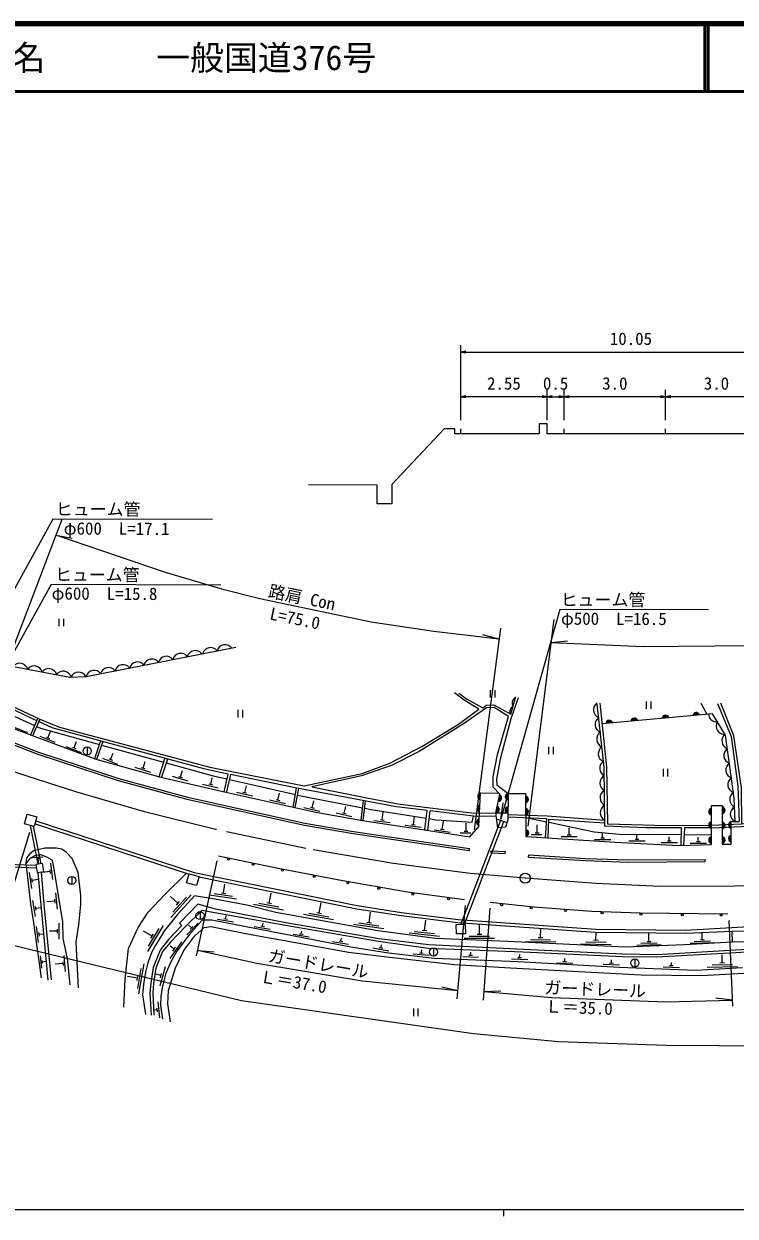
# Model space of a CAD drawing. Units: millimetres at full size, sheet at 1:1000, with parts at other scales. Extents: x 40000 to 680000, y 20000 to 380000.
# Drawn here: x 197186 to 302214, y 204000 to 380000 of the extents above; entities that cross this region are included whole.
import ezdxf
from ezdxf.enums import TextEntityAlignment as Align

# ---------------------------------------------------------------- set-up
doc = ezdxf.new("R2010")
doc.units = ezdxf.units.MM
doc.header["$LTSCALE"] = 1000
doc.linetypes.add('CHAIN', pattern=[18.5, 12, -1.5, 3.5, -1.5])
for name, color, linetype, lineweight in [('M-BGD', 7, 'Continuous', 25), ('M-BMK', 2, 'CHAIN', 13), ('M-BMK-SRVR', 3, 'Continuous', 25), ('M-STR-HTXT', 7, 'Continuous', 13), ('M-TTL', 2, 'Continuous', 140), ('M-TTL-BAND', 7, 'Continuous', 25), ('M-TTL-LINE', 7, 'Continuous', 50)]:
    doc.layers.add(name, color=color, linetype=linetype, lineweight=lineweight)
doc.layers.add('M-TTL-TXT', color=7, linetype='Continuous')
doc.styles.add('ＭＳ ゴシック', font='')
doc.styles.get('ＭＳ ゴシック').set_extended_font_data('MS Gothic')

# ---------------------------------------------------------------- blocks, each defined once
blk = doc.blocks.new('open_arrow')
at = {"color": 0, "linetype": 'Continuous', "lineweight": -2}
blk.add_lwpolyline([(7.5, 1.25), (0, 0), (7.5, -1.25)], dxfattribs=at)

msp = doc.modelspace()

# ---------------------------------------------------------------- hatches: boundary and pattern name
at = {"layer": 'M-BGD'}
for points in [[(295943, 277896), (296930, 277985, 0.82183)], [(283140, 276743), (284126, 276832, 0.82183)], [(286833, 277076), (287820, 277165, 0.82183)], [(291444, 277491), (292431, 277580, 0.82183)], [(264587, 265474), (264636, 266464, 0.82183)], [(267433, 266220), (267231, 265250, 0.82183)], [(268674, 265415), (268693, 266405, 0.82183)], [(271265, 266008), (271275, 265017, 0.82183)], [(264498, 263680), (264547, 264670, 0.82183)], [(267078, 264518), (266875, 263548, 0.82183)], [(268652, 263452), (268664, 264443, 0.82183)], [(271283, 264203), (271293, 263212, 0.82183)], [(298714, 263218), (298714, 264209, 0.82183)], [(300314, 264417), (300314, 263426, 0.82183)], [(264399, 261673), (264448, 262663, 0.82183)], [(301637, 261250), (301637, 262241, 0.82183)], [(271314, 261047), (271324, 260056, 0.82183)], [(298714, 261228), (298714, 262219, 0.82183)], [(300314, 262171), (300314, 261181, 0.82183)], [(298714, 259017), (298714, 260008, 0.82183)], [(300314, 260005), (300314, 259014, 0.82183)], [(301637, 259227), (301637, 260218, 0.82183)]]:
    msp.add_hatch(color=256, dxfattribs=at).paths.add_polyline_path(points)

# ---------------------------------------------------------------- linework, layer by layer
for p, q in [((261701, 319481), (261701, 320231)), ((276951, 319481), (276951, 320231)), ((291951, 319481), (291951, 320231)), ((202367, 292184), (202367, 291067)), ((203033, 292184), (203033, 291067)), ((266039, 281657), (266039, 280539)), ((266705, 281657), (266705, 280539)), ((199092, 277128), (190893, 281020)), ((191250, 279872), (198771, 276410)), ((289097, 279983), (289097, 278865)), ((289764, 279983), (289764, 278865)), ((228807, 278732), (228807, 277614)), ((229474, 278732), (229474, 277614)), ((297154, 279731), (298007, 278082)), ((199261, 277506), (198160, 275040)), ((199532, 277380), (198487, 274918)), ((195505, 276269), (197738, 275390)), ((199531, 274834), (201765, 273955)), ((200475, 274721), (200996, 274516)), ((200736, 274618), (201108, 275564)), ((203407, 273339), (205640, 272460)), ((204351, 273225), (204872, 273020)), ((204611, 273123), (204984, 274069)), ((206539, 273260), (206539, 272060)), ((208516, 274145), (207625, 271506)), ((208831, 274059), (207934, 271402)), ((274654, 273302), (274654, 272184)), ((275321, 273302), (275321, 272184)), ((208790, 271619), (211023, 270740)), ((209734, 271505), (210255, 271300)), ((209994, 271403), (210367, 272349)), ((214800, 270143), (215098, 271115)), ((217166, 268867), (218021, 271564)), ((218387, 271465), (217501, 268780)), ((213582, 270265), (215877, 269562)), ((214532, 270225), (215067, 270061)), ((220309, 268836), (220607, 269808)), ((291576, 270007), (291576, 268889)), ((292243, 270007), (292243, 268889)), ((219092, 268958), (221386, 268255)), ((220042, 268918), (220577, 268754)), ((223563, 267765), (225902, 267225)), ((224513, 267792), (225059, 267666)), ((224786, 267729), (225015, 268720)), ((226759, 266628), (227358, 269255)), ((227707, 269184), (227101, 266611)), ((229811, 266534), (230040, 267524)), ((228588, 266569), (230926, 266030)), ((229538, 266597), (230084, 266471)), ((234704, 265423), (234932, 266414)), ((236941, 264381), (237463, 267184)), ((237269, 264309), (237794, 267123)), ((237615, 266166), (247209, 264295)), ((233480, 265459), (235819, 264920)), ((234431, 265486), (234976, 265360)), ((238549, 264328), (240887, 263789)), ((239499, 264355), (240045, 264230)), ((239772, 264292), (240000, 265283)), ((244506, 263479), (244734, 264470)), ((246983, 262463), (247339, 265345)), ((247304, 262409), (247645, 265288)), ((243283, 263515), (245621, 262975)), ((244233, 263542), (244779, 263416)), ((248887, 262426), (251267, 262116)), ((249830, 262545), (250385, 262473)), ((250108, 262509), (250262, 263699)), ((254704, 261798), (254858, 262988)), ((256376, 261013), (256731, 263878)), ((256831, 260943), (257187, 263821)), ((258975, 261091), (259129, 262281)), ((261694, 247062), (267615, 262447)), ((262230, 247078), (268080, 262277)), ((266875, 263548), (268653, 263525)), ((266996, 262673), (268519, 262116)), ((274334, 262177), (271297, 262821)), ((198130, 261685), (199258, 255937)), ((198584, 261556), (199672, 256007)), ((198838, 261914), (221591, 254483)), ((253483, 261715), (255863, 261406)), ((254426, 261834), (254981, 261762)), ((257754, 261008), (260134, 260698)), ((258697, 261127), (259252, 261055)), ((261591, 260568), (263178, 260579)), ((262206, 260813), (262766, 260816)), ((262486, 260814), (262478, 262014)), ((272703, 260584), (273263, 260587)), ((272983, 260585), (272975, 261785)), ((277708, 260290), (277702, 261324)), ((294238, 258742), (294303, 261321)), ((294733, 261323), (294602, 258750)), ((298714, 261341), (294733, 261323)), ((272088, 260339), (273676, 260350)), ((276509, 260044), (278909, 260056)), ((277428, 260288), (277988, 260291)), ((281444, 259592), (283844, 259604)), ((282363, 259836), (282923, 259839)), ((282643, 259838), (282640, 260461)), ((286516, 259390), (288916, 259402)), ((287434, 259634), (287994, 259637)), ((287714, 259636), (287711, 260259)), ((291282, 259147), (293682, 259159)), ((292201, 259392), (292761, 259395)), ((292481, 259393), (292478, 260017)), ((298714, 260241), (294679, 260271)), ((295574, 259058), (297974, 259070)), ((296493, 259303), (297053, 259305)), ((296773, 259304), (296769, 259927)), ((200004, 257008), (198510, 256869)), ((262966, 257967), (263011, 258274)), ((266194, 257615), (266208, 257926)), ((266194, 257615), (268269, 257522)), ((266208, 257926), (268282, 257833)), ((268269, 257522), (268282, 257833)), ((271707, 257001), (271726, 257312)), ((191976, 256068), (198962, 255794)), ((192050, 255702), (199022, 255435)), ((199445, 256805), (199096, 256773)), ((199271, 256789), (199340, 256042)), ((201471, 253702), (201196, 256086)), ((297778, 256343), (297776, 256654)), ((197948, 254723), (198334, 252354)), ((198333, 253854), (198423, 253301)), ((198378, 253577), (199360, 253738)), ((201095, 254866), (199903, 254729)), ((201127, 254588), (201063, 255144)), ((204263, 254154), (204263, 252954)), ((202142, 249324), (201921, 251713)), ((226364, 251739), (226987, 251647)), ((226676, 251693), (226872, 253029)), ((233420, 250218), (233704, 251690)), ((198475, 250599), (198852, 248229)), ((201793, 250496), (200598, 250386)), ((201818, 250218), (201767, 250775)), ((219951, 250165), (218840, 251174)), ((218882, 248096), (221908, 251427)), ((219164, 248853), (221181, 251074)), ((219715, 249906), (220186, 250424)), ((224594, 251453), (228601, 250865)), ((225301, 251622), (227972, 251230)), ((231097, 250055), (235515, 249202)), ((231890, 250207), (234836, 249639)), ((233076, 250284), (233763, 250151)), ((240814, 248756), (241075, 250233)), ((198856, 249728), (198945, 249175)), ((198900, 249452), (199721, 249582)), ((223202, 248972), (223202, 247772)), ((226985, 247879), (227060, 248316)), ((238494, 248556), (242926, 247773)), ((239285, 248721), (242239, 248199)), ((240470, 248817), (241159, 248695)), ((248173, 247367), (248380, 248853)), ((199027, 246770), (199310, 244386)), ((202426, 244868), (202395, 247267)), ((215484, 243075), (217817, 246923)), ((215616, 243872), (217171, 246437)), ((221255, 245533), (222932, 247250)), ((221922, 246559), (221492, 246978)), ((221726, 246359), (222117, 246759)), ((225762, 247847), (228127, 247439)), ((226709, 247927), (227261, 247832)), ((231207, 246756), (233573, 246348)), ((232155, 246836), (232707, 246741)), ((232431, 246789), (232506, 247225)), ((245862, 247084), (250319, 246462)), ((246646, 247278), (249617, 246863)), ((247827, 247416), (248520, 247319)), ((256362, 246183), (256520, 247675)), ((264459, 245636), (264472, 247136)), ((273477, 245120), (273501, 246486)), ((199374, 245884), (199440, 245328)), ((199407, 245606), (200093, 245688)), ((202170, 246064), (200970, 246048)), ((202174, 245784), (202167, 246344)), ((216137, 245310), (214855, 246088)), ((215956, 245011), (216319, 245609)), ((236934, 245618), (239299, 245210)), ((237881, 245698), (238433, 245602)), ((238157, 245650), (238233, 246087)), ((243725, 244646), (244277, 244551)), ((244001, 244599), (244076, 245035)), ((254061, 245824), (258536, 245349)), ((254838, 246043), (257822, 245726)), ((256014, 246220), (256710, 246146)), ((262204, 245055), (266704, 245017)), ((262957, 245348), (265957, 245323)), ((264109, 245639), (264809, 245633)), ((271971, 244847), (274971, 244793)), ((273127, 245126), (273827, 245113)), ((281313, 244771), (282013, 244754)), ((281663, 244763), (281692, 245912)), ((289487, 244552), (289455, 245752)), ((297085, 244811), (297645, 244828)), ((297365, 244819), (297333, 245875)), ((219400, 243416), (218783, 243843)), ((218792, 242013), (220501, 244478)), ((219201, 243129), (219599, 243704)), ((242777, 244566), (245142, 244158)), ((248715, 243595), (251080, 243187)), ((249662, 243675), (250214, 243580)), ((249938, 243627), (250014, 244064)), ((255610, 242885), (256168, 242838)), ((255889, 242861), (255927, 243303)), ((257684, 243597), (257684, 242397)), ((263151, 242517), (263166, 242960)), ((271216, 244560), (275715, 244479)), ((279399, 244220), (283897, 244106)), ((280156, 244501), (283155, 244425)), ((287700, 244025), (291299, 244120)), ((288293, 244280), (290693, 244344)), ((289207, 244545), (289767, 244560)), ((295581, 244284), (299179, 244395)), ((296173, 244542), (298572, 244617)), ((199580, 242409), (199803, 240623)), ((199844, 241747), (199896, 241330)), ((199870, 241539), (200482, 241615)), ((202998, 241277), (201801, 241192)), ((203018, 240998), (202978, 241556)), ((203322, 240097), (203152, 242491)), ((214179, 236827), (214933, 241263)), ((254673, 242724), (257064, 242520)), ((261944, 242318), (264342, 242236)), ((262871, 242526), (263431, 242507)), ((269186, 241984), (271584, 241903)), ((270113, 242193), (270673, 242174)), ((270393, 242184), (270408, 242626)), ((275835, 241408), (278234, 241327)), ((276763, 241616), (277322, 241597)), ((277043, 241607), (277057, 242050)), ((282749, 241174), (285147, 241093)), ((283676, 241383), (284236, 241364)), ((283956, 241373), (283971, 241816)), ((287398, 241975), (287398, 240775)), ((292799, 241004), (292814, 241447)), ((298812, 241088), (301812, 241150)), ((299956, 241412), (300656, 241426)), ((300306, 241419), (300283, 242557)), ((213965, 239145), (212486, 239397)), ((213906, 238800), (214023, 239490)), ((214009, 237616), (214512, 240574)), ((217432, 239503), (216708, 239699)), ((217330, 237976), (218114, 240872)), ((217341, 239165), (217524, 239840)), ((291591, 240805), (293990, 240724)), ((292519, 241014), (293079, 240995)), ((298069, 240773), (302568, 240865)), ((216893, 234433), (216443, 234387)), ((216921, 234154), (216865, 234711)), ((217253, 233263), (217010, 235651)), ((254715, 234637), (254715, 233519)), ((255381, 234637), (255381, 233519))]:
    msp.add_line(p, q, dxfattribs=at)
for points in [[(306951, 319481), (291951, 319481), (276951, 319481), (274451, 319481), (274451, 320981), (273297, 320981), (273292, 319481), (261701, 319481), (260830, 319481), (260830, 320231), (259228, 320231), (251506, 311988), (251509, 309149), (249362, 309149), (249380, 311927), (239229, 311930)], [(191342, 285916), (195682, 285123), (203993, 283580), (206393, 283681), (228502, 288002)], [(190823, 281438), (199532, 277380), (202430, 276173), (224645, 270270), (238576, 267498), (247159, 269360), (251229, 270872), (255973, 273346), (261374, 276635), (264349, 278851), (262204, 280142), (260783, 281255)], [(191250, 279872), (191652, 277469), (207817, 271434), (217389, 268806), (226998, 266573), (240282, 263645), (247192, 262427), (256643, 260971), (263018, 259990), (264391, 261503), (264636, 266464), (267320, 266425)], [(261434, 281224), (262534, 280357), (264960, 279059), (265456, 279432), (266600, 279455), (269090, 278116), (269828, 280684)], [(270162, 280531), (269073, 277395), (267512, 271456), (266997, 268496), (267020, 267676), (268690, 266405), (268639, 262481), (268284, 261400), (267182, 261322)], [(267182, 261322), (266875, 263548), (267448, 266288), (266464, 267348), (266493, 268839), (267138, 272140), (268753, 277778), (266627, 279087), (265502, 279053), (262106, 276692), (255538, 272574), (251573, 270586), (247037, 268980), (239699, 267354), (247564, 265818), (252402, 264873), (257195, 264290), (263685, 263507), (266875, 263548)], [(294303, 261321), (289033, 261298), (282978, 261569), (282872, 270291), (281861, 279584)], [(282236, 279705), (283239, 270302), (283384, 261903), (292147, 261686), (298714, 261717)], [(302213, 262241), (302071, 265632), (301622, 268959), (300803, 275023), (298856, 278158), (282558, 276691)], [(299602, 279674), (301618, 274820), (302597, 267476), (302789, 262241)], [(303201, 261905), (303139, 267239), (302016, 274919), (300089, 279725)], [(227358, 269255), (223943, 269957), (207741, 274355), (201344, 276059), (199369, 276997)], [(190523, 275527), (199379, 272162), (211114, 268321), (221262, 265567), (233050, 262933), (238605, 261693), (245818, 260479), (251453, 259653), (262966, 257967)], [(190634, 275818), (199483, 272455), (211203, 268620), (221336, 265869), (233118, 263237), (238665, 261998), (245867, 260786), (251498, 259961), (263011, 258274)], [(199063, 276276), (199626, 276016), (208340, 273623)], [(208655, 273536), (217665, 271061), (217846, 271011)], [(439134, 270568), (414337, 264208), (381215, 255822), (367064, 252344), (341097, 246741), (319010, 244331), (302301, 243251), (290659, 242597), (285570, 242678), (270943, 243357), (256991, 244070), (249632, 244949), (235884, 247296), (225478, 249329), (222901, 250040), (220178, 247261), (220475, 246848), (218521, 244829), (217306, 243279), (216296, 240691), (215934, 238412), (215800, 236950), (215984, 233650)], [(218205, 270912), (225118, 269010), (227194, 268534)], [(227536, 268456), (237077, 266271), (237286, 266230)], [(256731, 263878), (252203, 264438), (237230, 267227), (227707, 269184)], [(198962, 262351), (222336, 254717), (246420, 249833), (252956, 248843), (261315, 247803), (281628, 246367), (294939, 246230), (319508, 247622), (334030, 249048), (346307, 250701), (359724, 253201), (414910, 266005)], [(268690, 266405), (271262, 266368), (271324, 260056), (284475, 259187), (293879, 258734), (298714, 258838), (298714, 264596), (300314, 264596), (300314, 258917), (301637, 258917), (301637, 262241), (302789, 262241)], [(247520, 264235), (248484, 264047), (256592, 262755)], [(298714, 261717), (308669, 262181), (316510, 262800), (325481, 263559), (335580, 264405), (343752, 265665)], [(298714, 261341), (308695, 261763), (316544, 262382), (325517, 263142), (335630, 263988), (335971, 264041)], [(414701, 263901), (414432, 263832), (381309, 255446), (367152, 251966), (341160, 246357), (319043, 243945), (302324, 242864), (290667, 242209), (285558, 242290), (270924, 242969), (256862, 243495), (249577, 244565), (235814, 246915), (223444, 249094), (221053, 246739), (218837, 244438), (217646, 243084), (216673, 240589), (216319, 238364), (216256, 236947), (216371, 233671)], [(257046, 262682), (258031, 262525), (263367, 262169), (263584, 263029)], [(266950, 263008), (263584, 263029), (257187, 263821)], [(268645, 262928), (274368, 262697), (274181, 259867)], [(268649, 263270), (274450, 263106), (282967, 262477)], [(274590, 259840), (274712, 262615), (282972, 262068)], [(294276, 260275), (285132, 260344), (281384, 260682), (274689, 262101)], [(205235, 237679), (204914, 244455), (205330, 247015), (205612, 249986), (205590, 251310), (205195, 254715), (204314, 256793), (203501, 257684), (202772, 258173), (202013, 258328), (200285, 258323), (198609, 257947), (198000, 257454), (197634, 256950), (197534, 256535), (197460, 256101), (198190, 250079), (198565, 247635), (199730, 239188)], [(197472, 256003), (198203, 256881), (198817, 257247), (199657, 257397), (200553, 257045), (201332, 256600), (201463, 256108), (202886, 247466), (202964, 244967), (203568, 242015), (203977, 238137)], [(262256, 250714), (253850, 251802), (243735, 253574), (234470, 255387), (225942, 257150)], [(271707, 257001), (280140, 256486), (286437, 256270), (297778, 256343)], [(271726, 257312), (280155, 256797), (286441, 256581), (297776, 256654)], [(199273, 254751), (199687, 249939), (200747, 238838)], [(199722, 254826), (200140, 249980), (201199, 238881)], [(211958, 234851), (212149, 238965), (212635, 243494), (214049, 246616), (215531, 248866), (218056, 251538), (221188, 254615)], [(223048, 254110), (246341, 249386), (252894, 248394), (261271, 247351), (281610, 245913), (294949, 245776), (301782, 246062)], [(301828, 244452), (294745, 244036), (285992, 243727), (268626, 244545), (257950, 244987), (249439, 246118), (234374, 248805), (230120, 249928), (225371, 250808), (222361, 251280), (219857, 248537), (217942, 246187), (216652, 244067), (216072, 243034), (215508, 241399), (215126, 240032), (214850, 238202), (214688, 236656), (215126, 233749)], [(301109, 248564), (288171, 248718), (281032, 248978), (272479, 249607), (266048, 250318)], [(303295, 240672), (296431, 240283), (285063, 240712), (270178, 241544), (257780, 242010), (251020, 242837), (245448, 243712), (224960, 247670), (223539, 247708), (221584, 245521), (219777, 243126), (218887, 241533), (218095, 239720), (217611, 237679), (217406, 236424), (217379, 235110), (217647, 233081)], [(218840, 232692), (218438, 235331), (218545, 237323), (219578, 240679), (220823, 243192), (222433, 245370), (223794, 246602), (224791, 246763), (230434, 245649), (237319, 244417), (245118, 242969), (251159, 242251), (260759, 241146), (269061, 240673), (288336, 239622), (297262, 239504), (307946, 240115)]]:
    msp.add_lwpolyline(points, dxfattribs=at)
for points in [[(197693, 263345), (199128, 262938), (198725, 261516), (197290, 261923)], [(199140, 254728), (200133, 254895), (199940, 256052), (198947, 255885)], [(221604, 254530), (223051, 254120), (222673, 252788), (221226, 253198)], [(261035, 247044), (262353, 247081), (262392, 245688), (261075, 245650)], [(304038, 244515), (301828, 244452), (301782, 246062), (303993, 246124)]]:
    msp.add_lwpolyline(points, close=True, dxfattribs=at)
for centre, radius in [((206539, 272660), 600), ((227398, 256696), 150), ((231051, 255940), 150), ((235362, 255059), 150), ((204263, 253554), 600), ((240055, 254141), 150), ((245026, 253195), 150), ((249581, 252397), 150), ((254635, 251549), 150), ((259904, 250867), 150), ((267735, 249980), 150), ((223202, 248372), 600), ((272084, 249499), 150), ((277147, 249113), 150), ((282558, 248772), 150), ((288307, 248567), 150), ((294410, 248494), 150), ((300161, 248425), 150), ((257684, 242997), 600), ((287398, 241375), 600)]:
    msp.add_circle(centre, radius, dxfattribs=at)
for centre, radius, start, end in [((220364, 285851), 1218, 37.92886, 164.18647), ((222497, 286267), 1218, 37.92886, 164.18647), ((224765, 286711), 1218, 37.92886, 164.18647), ((226898, 287128), 1218, 37.92886, 164.18647), ((196587, 284397), 1218, 16.49073, 142.74834), ((198725, 284006), 1218, 16.49073, 142.74834), ((211831, 284183), 1218, 37.92886, 164.18647), ((213964, 284600), 1218, 37.92886, 164.18647), ((216098, 285017), 1218, 37.92886, 164.18647), ((218231, 285434), 1218, 37.92886, 164.18647), ((200863, 283614), 1218, 16.49073, 142.74834), ((203001, 283223), 1218, 17.41595, 142.74834), ((205272, 283083), 1218, 29.28744, 155.54505), ((207565, 283349), 1218, 37.92886, 164.18647), ((209698, 283766), 1218, 37.92886, 164.18647), ((270263, 279694), 989, 118.33721, 209.59274), ((269653, 278544), 707, 110.6918, 217.23815), ((282506, 278746), 1218, 123.07982, 249.33743), ((296445, 277843), 505, 16.31724, 173.97543), ((299491, 278179), 1218, 183.4378, 274.9754), ((282741, 276586), 1218, 123.07982, 249.33743), ((283642, 276690), 505, 16.31724, 173.97543), ((287335, 277023), 505, 16.31724, 173.97543), ((291946, 277438), 505, 16.31724, 173.97543), ((300638, 276333), 1218, 148.71778, 274.9754), ((282977, 274425), 1218, 123.07982, 249.33743), ((301477, 274147), 1218, 127.0286, 250.81832), ((283212, 272264), 1218, 123.07982, 249.33743), ((301768, 271993), 1218, 124.5607, 250.81832), ((283425, 270090), 1218, 121.89787, 243.81999), ((302059, 269839), 1218, 124.5607, 250.81832), ((283452, 267917), 1218, 117.56238, 243.81999), ((302350, 267685), 1218, 124.5607, 250.81832), ((264709, 265964), 505, 98.3404, 255.99859), ((267236, 265755), 505, 269.37295, 67.03114), ((268781, 265908), 505, 100.10736, 257.76555), ((271172, 265512), 505, 281.73004, 79.38823), ((283478, 265743), 1218, 117.56238, 243.81999), ((302627, 265522), 1218, 123.78918, 245.52222), ((264620, 264170), 505, 98.3404, 255.99859), ((266881, 264053), 505, 269.37295, 67.03114), ((268756, 263947), 505, 100.43635, 258.09454), ((271190, 263707), 505, 281.73004, 79.38823), ((283504, 263570), 1218, 117.56238, 243.81999), ((298812, 263713), 505, 101.1709, 258.8291), ((300216, 263922), 505, 281.1709, 78.8291), ((302718, 263350), 1218, 119.26461, 245.52222), ((264521, 262163), 505, 98.3404, 255.99859), ((301735, 261746), 505, 101.1709, 258.8291), ((271221, 260551), 505, 281.73004, 79.38823), ((298812, 261724), 505, 101.1709, 258.8291), ((300216, 261676), 505, 281.1709, 78.8291), ((298812, 259513), 505, 101.1709, 258.8291), ((300216, 259509), 505, 281.1709, 78.8291), ((301735, 259723), 505, 101.1709, 258.8291)]:
    msp.add_arc(centre, radius, start, end, dxfattribs=at)
at = {"layer": 'M-BMK'}
msp.add_lwpolyline([(310541, 252932), (302132, 252712), (291248, 252677), (281657, 253112), (271229, 253881), (263094, 254570), (251746, 256057), (238834, 258274), (225506, 261087), (214986, 263702), (204862, 266653), (196445, 269349), (189822, 271701), (182488, 274586), (173924, 278063), (153869, 286175), (113769, 302394), (81766, 315707)], dxfattribs=at)
at = {"layer": 'M-BMK-SRVR'}
msp.add_circle((271229, 253881), 750, dxfattribs=at)
at = {"layer": 'M-STR-HTXT'}
for p, q in [((261701, 321481), (261701, 332555)), ((261701, 331555), (311951, 331555)), ((274451, 321481), (274451, 325953)), ((276951, 321481), (276951, 325953)), ((291951, 321481), (291951, 325953)), ((274451, 324953), (261701, 324953)), ((274451, 324953), (276951, 324953)), ((291951, 324953), (276951, 324953)), ((306951, 324953), (291951, 324953)), ((202801, 306814), (192212, 279040)), ((201933, 304535), (204343, 304070)), ((267546, 290770), (263683, 261044)), ((275462, 292061), (271601, 261583)), ((267340, 289187), (264964, 289806)), ((275034, 288684), (277478, 288921)), ((267616, 262583), (267944, 265016)), ((192377, 242147), (198086, 260665)), ((222656, 242414), (225744, 256438)), ((261176, 236087), (262385, 249871)), ((265068, 235878), (266035, 249484)), ((301857, 234980), (301338, 247662)), ((222835, 243226), (225282, 243037)), ((261277, 237241), (258893, 237826)), ((265159, 237154), (267611, 237281)), ((301820, 235870), (299382, 236155))]:
    msp.add_line(p, q, dxfattribs=at)
for points in [[(225049, 306853), (201469, 306908), (187251, 281116)], [(267340, 289187), (257740, 290298), (248465, 291701), (232010, 295124), (226784, 296458), (218083, 298998), (201933, 304535)], [(226273, 297150), (201232, 297240), (191638, 279948)], [(275034, 288684), (288701, 288097), (304369, 288227), (322129, 289211), (345458, 291597), (356577, 293515), (364689, 295281)], [(298268, 293515), (276311, 293531), (267616, 262583)], [(478131, 263030), (391069, 241644), (368973, 236503), (346765, 232731), (334051, 230988), (326380, 230049), (316901, 229383), (307693, 229112), (292044, 229176), (276111, 229722), (263584, 230899), (229325, 235790), (193115, 244541)], [(261277, 237241), (247173, 238673), (231611, 241293), (222835, 243226)], [(265159, 237154), (275156, 236272), (291987, 235639), (301820, 235870)]]:
    msp.add_lwpolyline(points, dxfattribs=at)
at = {"layer": 'M-TTL'}
msp.add_line((680000, 380000), (40000, 380000), dxfattribs=at)
at = {"layer": 'M-TTL-BAND'}
for p, q in [((40000, 205000), (579000, 205000)), ((268000, 205000), (268000, 204000))]:
    msp.add_line(p, q, dxfattribs=at)
at = {"layer": 'M-TTL-LINE'}
for p, q in [((297750, 380000), (297750, 370000)), ((298250, 380000), (298250, 370000)), ((40000, 370000), (680000, 370000))]:
    msp.add_line(p, q, dxfattribs=at)

# ---------------------------------------------------------------- block references
at = {"layer": 'M-STR-HTXT', "xscale": 100, "yscale": 100}
for p in [(261701, 331555), (261701, 324953), (274451, 324953), (276951, 324953), (291951, 324953)]:
    msp.add_blockref('open_arrow', p, dxfattribs=at)
at = {"layer": 'M-STR-HTXT', "xscale": 100, "yscale": 100, "rotation": 180}
for p in [(274451, 324953), (276951, 324953), (291951, 324953)]:
    msp.add_blockref('open_arrow', p, dxfattribs=at)

# ---------------------------------------------------------------- texts
at = {"layer": 'M-STR-HTXT', "style": 'ＭＳ ゴシック'}
for s, p in [('10.05', (286826, 332055)), ('2.55', (268076, 325453)), ('0.5', (275701, 325453)), ('3.0', (284451, 325453)), ('3.0', (299451, 325453))]:
    msp.add_text(s, height=1833, dxfattribs=at).set_placement(p, align=Align.BOTTOM_CENTER)
for s, rotation, p in [('ヒューム管', 359.866, (201900, 306907)), ('φ600\u3000L=17.1', 359.793, (203069, 304058)), ('ヒューム管', 359.793, (201775, 297238)), ('φ600\u3000L=15.8', 359.793, (201280, 294458)), ('路肩 Con', 348.251, (233072, 294903)), ('ヒューム管', 359.957, (276451, 293531)), ('L=75.0', 348.251, (233269, 291562)), ('φ500\u3000L=16.5', 359.793, (276488, 290752)), ('ガードレール', 350.441, (233040, 241053)), ('Ｌ＝37.0', 350.441, (231801, 237991)), ('ガードレール', 357.846, (273997, 236316)), ('Ｌ＝35.0', 357.846, (274100, 233529))]:
    msp.add_text(s, height=1833, rotation=rotation, dxfattribs=at).set_placement(p, align=Align.BOTTOM_LEFT)
at = {"layer": 'M-TTL-TXT', "style": 'ＭＳ ゴシック'}
for s, p in [('路 線 名', (180380, 375000)), ('一般国道376号', (216734, 375000))]:
    msp.add_text(s, height=3666, dxfattribs=at).set_placement(p, align=Align.MIDDLE_LEFT)

doc.saveas('drawing.dxf')
